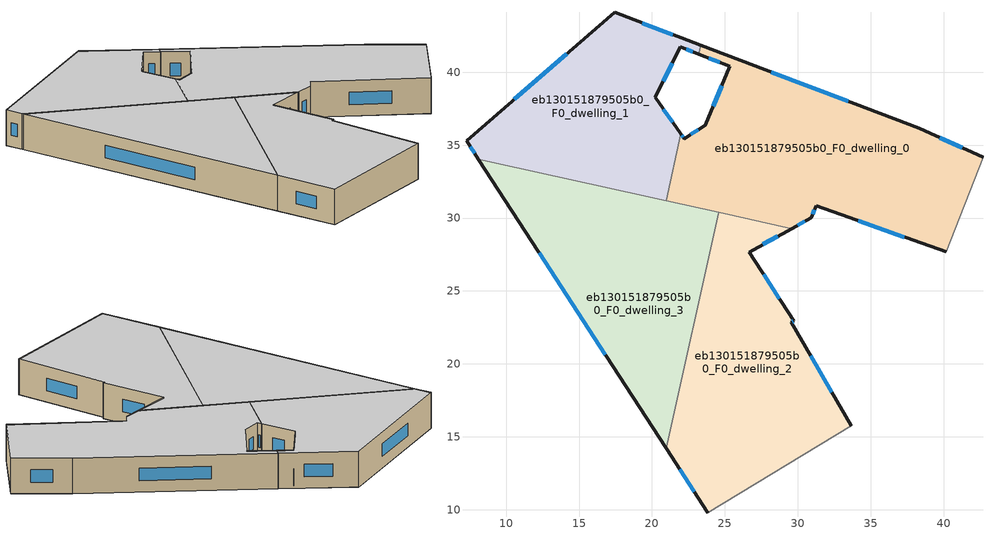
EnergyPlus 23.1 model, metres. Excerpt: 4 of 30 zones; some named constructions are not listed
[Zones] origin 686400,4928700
eb130151879505b0_F0_dwelling_0
 floor ground (EU_floor_Construction): 40.18,27.68 42.69,34.17 38.32,36.16 23.33,41.86 23.2,41.25 25.33,40.4 23.65,36.35 22.2,35.45 21.98,35.76 20.97,31.19 29.58,29.27 30.91,30.01 31.26,30.83 z0
 wall outside (EU_wall_Construction): 21.98,35.76 22.2,35.45 23.65,36.35 25.33,40.4 23.2,41.25 / 23.33,41.86 38.32,36.16 42.69,34.17 / 40.18,27.68 31.26,30.83 30.91,30.01 29.58,29.27 z0:3
 wall to eb130151879505b0_F0_dwelling_1 (EU_wall_Construction): 23.2,41.25 23.33,41.86 / 20.97,31.19 21.98,35.76 z0:3
 wall adiabatic (EU_wall_Construction): 42.69,34.17 40.18,27.68 z0:3
 wall to eb130151879505b0_F0_dwelling_2 (EU_wall_Construction): 29.58,29.27 24.57,30.39 z0:3
 wall to eb130151879505b0_F0_dwelling_3 (EU_wall_Construction): 24.57,30.39 20.97,31.19 z0:3
 window (EU_Window_Construction): 22.05,35.66 22.13,35.55 / 22.67,35.74 23.18,36.06 / 24.19,37.66 24.79,39.08 / 24.64,40.67 23.89,40.97 / 28.19,40.01 33.47,38 / 39.74,35.51 41.28,34.81 / 37.28,28.7 34.15,29.81 / 31.14,30.56 31.02,30.27 / 30.47,29.77 30.01,29.51 z0.97:2.03
 ceiling to eb130151879505b0_F1_dwelling_0 (EU_floor_Construction): 38.32,36.16 42.69,34.17 40.18,27.68 31.26,30.83 30.91,30.01 29.58,29.27 20.97,31.19 21.98,35.76 22.2,35.45 23.65,36.35 25.33,40.4 23.2,41.25 23.33,41.86 z3
eb130151879505b0_F0_dwelling_1
 floor ground (EU_floor_Construction): 20.97,31.19 21.98,35.76 20.22,38.27 21.94,41.75 23.2,41.25 23.33,41.86 17.44,44.1 7.29,35.31 8.11,34.04 z0
 wall outside (EU_wall_Construction): 23.2,41.25 21.94,41.75 20.22,38.27 21.98,35.76 / 8.11,34.04 7.29,35.31 17.44,44.1 23.33,41.86 z0:3
 wall to eb130151879505b0_F0_dwelling_3 (EU_wall_Construction): 20.97,31.19 8.11,34.04 z0:3
 window (EU_Window_Construction): 19.35,43.37 21.42,42.58 / 22.79,41.41 22.35,41.58 / 21.38,40.62 20.77,39.4 / 20.79,37.45 21.41,36.57 / 7.84,34.45 7.55,34.9 / 10.58,38.16 14.15,41.25 z0.97:2.03
 ceiling to eb130151879505b0_F1_dwelling_1 (EU_floor_Construction): 23.33,41.86 23.2,41.25 21.94,41.75 20.22,38.27 21.98,35.76 20.97,31.19 8.11,34.04 7.29,35.31 17.44,44.1 z3
eb130151879505b0_F0_dwelling_2
 floor ground (EU_floor_Construction): 33.68,15.75 29.55,22.85 29.73,22.96 26.67,27.67 29.58,29.27 24.56,30.39 20.97,14.21 23.83,9.81 z0
 wall outside (EU_wall_Construction): 23.83,9.81 20.97,14.21 / 29.58,29.27 26.67,27.67 29.73,22.96 29.55,22.85 33.68,15.75 z0:3
 wall adiabatic (EU_wall_Construction): 33.68,15.75 23.83,9.81 z0:3
 wall to eb130151879505b0_F0_dwelling_3 (EU_wall_Construction): 20.97,14.21 24.56,30.39 z0:3
 window (EU_Window_Construction): 22.91,11.24 21.9,12.79 / 28.63,28.75 27.61,28.19 / 27.66,26.14 28.74,24.48 / 29.67,22.92 29.61,22.88 / 30.88,20.55 32.34,18.05 z0.97:2.03
 ceiling to eb130151879505b0_F1_dwelling_2 (EU_floor_Construction): 29.58,29.27 26.67,27.67 29.73,22.96 29.55,22.85 33.68,15.75 23.83,9.81 20.97,14.21 24.56,30.39 z3
eb130151879505b0_F0_dwelling_3
 floor ground (EU_floor_Construction): 20.97,14.21 24.56,30.39 8.11,34.04 z0
 wall outside (EU_wall_Construction): 20.97,14.21 8.11,34.04 z0:3
 window (EU_Window_Construction): 16.8,20.64 12.28,27.61 z0.97:2.03
 ceiling to eb130151879505b0_F1_dwelling_3 (EU_floor_Construction): 24.56,30.39 20.97,14.21 8.11,34.04 z3
[SCHEDULE:FILE] Column Number=1; Rows to Skip at Top=0; Number of Hours of Data=8760; Column Separator=Comma; Interpolate to Timestep=No; Minutes per Item=60; Adjust Schedule for Daylight Savings=Yes
Name | File
EU_Step8_GainSchedule_eb130151879505b0_F5_dwelling_2_f000 | ../../schedules/eb130151879505b0/eb130151879505b0_F5_dwelling_2_f000_gain.csv
EU_Step8_GainSchedule_eb130151879505b0_F6_dwelling_0_f000 | ../../schedules/eb130151879505b0/eb130151879505b0_F6_dwelling_0_f000_gain.csv
EU_Step8_GainSchedule_eb130151879505b0_F6_dwelling_1_f000 | ../../schedules/eb130151879505b0/eb130151879505b0_F6_dwelling_1_f000_gain.csv
EU_Step8_GainSchedule_eb130151879505b0_F6_dwelling_2_f000 | ../../schedules/eb130151879505b0/eb130151879505b0_F6_dwelling_2_f000_gain.csv
EU_Step8_GainSchedule_eb130151879505b0_F7_dwelling_0_f000 | ../../schedules/eb130151879505b0/eb130151879505b0_F7_dwelling_0_f000_gain.csv
EU_Step8_GainSchedule_eb130151879505b0_F7_dwelling_1_f000 | ../../schedules/eb130151879505b0/eb130151879505b0_F7_dwelling_1_f000_gain.csv
EU_Step8_GainSchedule_eb130151879505b0_F7_dwelling_2_f000 | ../../schedules/eb130151879505b0/eb130151879505b0_F7_dwelling_2_f000_gain.csv
